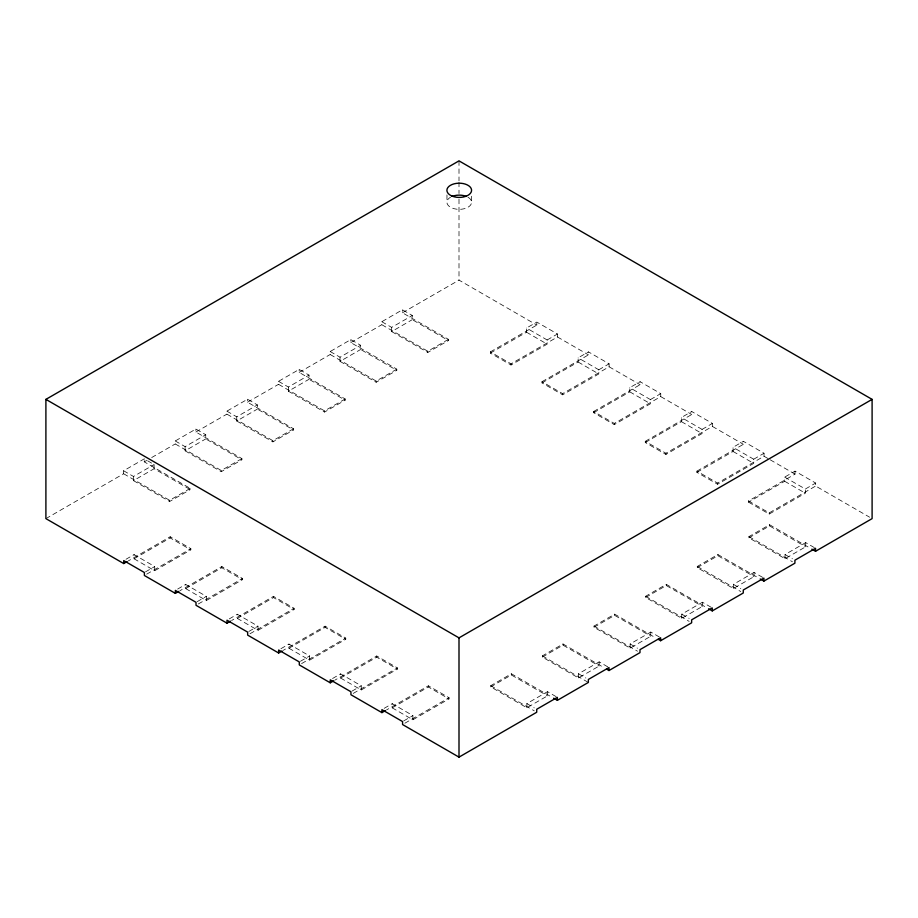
<?xml version="1.0" encoding="UTF-8"?>
<svg xmlns="http://www.w3.org/2000/svg" width="918" height="918" viewBox="0 0 918 918"><rect width="100%" height="100%" fill="white"/><g stroke="black" fill="none" stroke-linecap="round" stroke-linejoin="round"><path stroke-width="0.69" stroke-dasharray="4.59 3.44" d="M154.706 570.709L154.706 566.544L134.051 554.621L134.051 558.787L154.706 570.709L190.852 549.848L190.852 548.654L170.197 536.732L128.313 560.909M206.343 600.533L206.343 596.356L185.688 584.433L185.688 588.599L206.343 600.533L242.49 579.66L242.49 578.466L221.835 566.544L179.951 590.722M257.981 630.345L257.981 626.168L237.326 614.245L237.326 618.411L257.981 630.345L294.127 609.472L294.127 608.278L273.472 596.356L231.588 620.534M309.618 660.157L309.618 655.98L288.963 644.057L288.963 648.223L309.618 660.157L345.765 639.284L345.765 638.09L325.11 626.168L283.226 650.346M361.256 689.969L361.256 685.792L340.601 673.869L340.601 678.035L361.256 689.969L397.402 669.096L397.402 667.902L376.747 655.98L334.863 680.158M412.893 719.781L412.893 715.604L392.238 703.681L392.238 707.858L412.893 719.781L449.04 698.908L449.04 697.714L428.385 685.792L386.501 709.97M490.35 353.086L526.496 332.213L526.496 328.036L536.823 322.08L557.478 334.003L557.478 336.986L511.005 363.815L490.35 351.892L490.35 353.086L511.005 365.008L547.151 344.135L547.151 339.97L526.496 328.036M541.987 382.898L578.133 362.025L578.133 357.848L588.461 351.892L609.116 363.815L609.116 366.798L562.642 393.627L541.987 381.704L541.987 382.898L562.642 394.82L598.788 373.947L598.788 369.782L578.133 357.848M593.625 412.71L629.771 391.837L629.771 387.66L640.098 381.704L660.753 393.627L660.753 396.61L614.28 423.439L593.625 411.516L593.625 412.71L614.28 424.632L650.426 403.759L650.426 399.594L629.771 387.66M645.262 442.522L681.408 421.649L681.408 417.483L691.736 411.516L712.391 423.439L712.391 426.422L665.917 453.251L645.262 441.329L645.262 442.522L665.917 454.444L702.063 433.571L702.063 429.406L681.408 417.483M696.9 472.334L733.046 451.461L733.046 447.296L743.373 441.329L764.028 453.251L764.028 456.235L717.555 483.063L696.9 471.141L696.9 472.334L717.555 484.256L753.701 463.383L753.701 459.218L733.046 447.296M795.011 471.141L795.011 474.124L748.537 500.953L748.537 502.146L784.683 481.273L784.683 477.108L795.011 471.141L815.666 483.063L815.666 486.047L869.644 517.213M45.9 518.624L123.62 473.757L123.62 470.773L144.252 458.862L154.109 464.542L154.109 468.719L190.256 489.592L190.256 488.399L144.252 461.834L144.252 458.862M241.893 458.587L221.261 470.498L175.258 443.945L175.258 440.961L195.89 429.05L205.747 434.73L205.747 438.907L241.893 459.78L241.893 458.587L195.89 432.022L195.89 429.05M293.531 428.775L272.898 440.686L226.895 414.133L226.895 411.149L247.527 399.238L257.384 404.918L257.384 409.095L293.531 429.968L293.531 428.775L247.527 402.21L247.527 399.238M345.168 398.963L324.536 410.874L278.533 384.321L278.533 381.337L299.165 369.426L309.022 375.106L309.022 379.283L345.168 400.156L345.168 398.963L299.165 372.398L299.165 369.426M396.805 369.151L376.173 381.062L330.17 354.509L330.17 351.525L350.802 339.603L360.659 345.294L360.659 349.471L396.805 370.344L396.805 369.151L350.802 342.586L350.802 339.603M448.443 339.339L427.811 351.25L381.808 324.697L381.808 321.713L402.44 309.791L412.297 315.482L412.297 319.659L448.443 340.532L448.443 339.339L402.44 312.774L402.44 309.791M144.252 461.834L146.742 460.411M151.699 457.543L175.258 443.945M195.89 432.022L226.895 414.133M247.527 402.21L278.533 384.321M299.165 372.398L330.17 354.509M350.802 342.586L381.808 324.697M402.44 312.774L459 280.128L536.823 325.064L536.823 322.08M123.62 470.773L133.477 476.465L154.109 464.542M175.258 440.961L185.115 446.653L205.747 434.73M226.895 411.149L236.752 416.841L257.384 404.918M278.533 381.337L288.39 387.029L309.022 375.106M330.17 351.525L340.027 357.205L360.659 345.294M381.808 321.713L391.665 327.393L412.297 315.482M133.477 476.465L133.477 480.63L154.109 468.719M185.115 446.653L185.115 450.818L205.747 438.907M236.752 416.841L236.752 421.006L257.384 409.095M288.39 387.029L288.39 391.194L309.022 379.283M340.027 357.205L340.027 361.382L360.659 349.471M391.665 327.393L391.665 331.57L412.297 319.659M123.62 473.757L169.623 500.31L190.256 488.399M133.477 480.63L169.623 501.503L190.256 489.592M185.115 450.818L221.261 471.691L241.893 459.78M236.752 421.006L272.898 441.879L293.531 429.968M288.39 391.194L324.536 412.067L345.168 400.156M340.027 361.382L376.173 382.255L396.805 370.344M391.665 331.57L427.811 352.443L448.443 340.532M126.018 559.257L134.051 554.621M490.35 351.892L536.823 325.064M134.051 558.787L170.197 537.925L190.852 549.848M145.526 571.845L154.706 566.544M547.151 339.97L557.478 334.003M146.673 574.163L190.852 548.654M177.656 589.069L185.688 584.433M541.987 381.704L588.461 354.876L588.461 351.892M185.688 588.599L221.835 567.737L242.49 579.66M197.163 601.657L206.343 596.356M598.788 369.782L609.116 363.815M198.311 603.975L242.49 578.466M229.293 618.881L237.326 614.245M593.625 411.516L640.098 384.688L640.098 381.704M237.326 618.411L273.472 597.549L294.127 609.472M248.801 631.469L257.981 626.168M650.426 399.594L660.753 393.627M249.948 633.787L294.127 608.278M280.931 648.693L288.963 644.057M645.262 441.329L691.736 414.5L691.736 411.516M288.963 648.223L325.11 627.361L345.765 639.284M300.438 661.281L309.618 655.98M702.063 429.406L712.391 423.439M301.586 663.599L345.765 638.09M332.568 678.505L340.601 673.869M696.9 471.141L743.373 444.312L743.373 441.329M340.601 678.035L376.747 657.173L397.402 669.096M352.076 691.093L361.256 685.792M753.701 459.218L764.028 453.251M353.223 693.411L397.402 667.902M384.206 708.317L392.238 703.681M392.238 707.858L428.385 686.985L449.04 698.908M403.713 720.905L412.893 715.604M784.683 477.108L805.338 489.03L815.666 483.063M404.861 723.223L449.04 697.714M748.537 500.953L769.192 512.875L815.666 486.047M748.537 502.146L769.192 514.069L805.338 493.207L805.338 489.03M556.124 696.647L547.507 691.667L547.507 695.844L526.863 707.755L490.717 686.894L490.717 685.7L511.36 673.778L552.429 697.496M607.762 666.835L599.144 661.855L599.144 666.032L578.501 677.943L542.354 657.081L542.354 655.888L562.998 643.966L604.067 667.684M659.399 637.023L650.782 632.043L650.782 636.22L630.138 648.131L593.992 627.269L593.992 626.076L614.635 614.153L655.704 637.872M711.037 607.211L702.419 602.231L702.419 606.408L681.776 618.319L645.629 597.446L645.629 596.264L666.273 584.341L707.342 608.06M762.674 577.399L754.057 572.419L754.057 576.596L733.413 588.507L697.267 567.634L697.267 566.452L717.91 554.529L758.979 578.248M814.312 547.587L805.694 542.607L805.694 546.784L785.051 558.695L748.904 537.822L748.904 536.628L769.548 524.717L810.617 548.436M490.717 686.894L511.36 674.971L547.507 695.844M542.354 657.081L562.998 645.159L599.144 666.032M593.992 627.269L614.635 615.347L650.782 636.22M645.629 597.446L666.273 585.535L702.419 606.408M697.267 567.634L717.91 555.723L754.057 576.596M748.904 537.822L769.548 525.911L805.694 546.784M526.863 707.755L526.863 703.59L547.507 691.667M578.501 677.943L578.501 673.778L599.144 661.855M630.138 648.131L630.138 643.966L650.782 632.043M681.776 618.319L681.776 614.153L702.419 602.231M733.413 588.507L733.413 584.341L754.057 572.419M785.051 558.695L785.051 554.529L805.694 542.607M557.478 336.986L588.461 354.876M609.116 366.798L640.098 384.688M660.753 396.61L691.736 414.5M712.391 426.422L743.373 444.312M764.028 456.235L768.986 459.092M770.225 459.815L795.011 474.124M526.496 332.213L547.151 344.135M578.133 362.025L598.788 373.947M629.771 391.837L650.426 403.759M681.408 421.649L702.063 433.571M733.046 451.461L753.701 463.383M784.683 481.273L805.338 493.207M785.051 554.529L792.441 558.787M748.904 536.628L792.441 561.77M733.413 584.341L740.803 588.599M697.267 566.452L740.803 591.582M681.776 614.153L689.166 618.411M645.629 596.264L689.166 621.394M630.138 643.966L637.528 648.223M593.992 626.076L637.528 651.206M578.501 673.778L585.891 678.035M542.354 655.888L588.358 682.441M526.863 703.59L534.253 707.858M490.717 685.7L534.253 710.83M769.548 524.717L769.548 525.911M769.192 512.875L769.192 514.069M717.91 554.529L717.91 555.723M717.555 483.063L717.555 484.256M666.273 584.341L666.273 585.535M665.917 453.251L665.917 454.444M614.635 614.153L614.635 615.347M614.28 423.439L614.28 424.632M562.998 643.966L562.998 645.159M562.642 393.627L562.642 394.82M511.36 673.778L511.36 674.971M511.005 363.815L511.005 365.008M471.531 196.222L471.531 202.855M459 160.868L459 180.743M459 182.166L459 193.526M459 199.206L459 280.128M446.963 194.903L446.963 202.855M428.385 685.792L428.385 686.985M427.811 351.25L427.811 352.443M376.747 655.98L376.747 657.173M376.173 381.062L376.173 382.255M325.11 626.168L325.11 627.361M324.536 410.874L324.536 412.067M273.472 596.356L273.472 597.549M272.898 440.686L272.898 441.879M221.835 566.544L221.835 567.737M221.261 470.498L221.261 471.691M170.197 536.732L170.197 537.925M169.623 500.31L169.623 501.503M467.973 197.198A12.336 7.114 0 0 1 467.973 207.261A12.336 7.114 0 0 1 450.531 207.261A12.336 7.114 0 0 1 450.531 197.198"/><path stroke-width="1.38" d="M127.166 561.575L123.723 563.56L45.9 518.624L45.9 399.376L459 160.868L872.1 399.376L872.1 518.624L815.54 551.282L811.856 549.148M123.723 563.56L123.723 560.577L144.378 572.499L144.378 575.483L175.361 593.372L178.803 591.387M175.361 593.372L175.361 590.389L196.016 602.311L196.016 605.295L226.998 623.184L230.441 621.199M226.998 623.184L226.998 620.201L247.653 632.123L247.653 635.107L278.636 652.996L282.078 651.011M278.636 652.996L278.636 650.013L299.291 661.935L299.291 664.919L330.273 682.808L333.716 680.823M45.9 399.376L459 637.872L872.1 399.376M330.273 682.808L330.273 679.825L350.928 691.759L350.928 694.731L381.911 712.62L385.353 710.635M381.911 712.62L381.911 709.637L402.566 721.571L402.566 724.543L459 757.132L536.72 712.253L536.72 709.27L557.352 697.359L557.352 700.342L553.669 698.208M557.352 700.342L588.358 682.441L588.358 679.458L608.99 667.547L608.99 670.53L606.534 669.107M608.99 670.53L639.995 652.629L639.995 649.646L660.627 637.735L660.627 640.718L658.172 639.295M660.627 640.718L691.633 622.817L691.633 619.834L712.265 607.923L712.265 610.906L708.581 608.772M712.265 610.906L743.27 593.005L743.27 590.022L763.902 578.111L763.902 581.094L760.219 578.96M763.902 581.094L794.908 563.193L794.908 560.209L815.54 548.298L815.54 551.282M459 637.872L459 757.132M452.184 196.395A12.336 7.114 0 0 1 466.321 196.395M452.184 196.142A12.336 7.114 0 0 0 471.531 190.921A12.336 7.114 0 0 0 454.043 183.852A12.336 7.114 0 0 0 452.184 196.142"/></g></svg>
